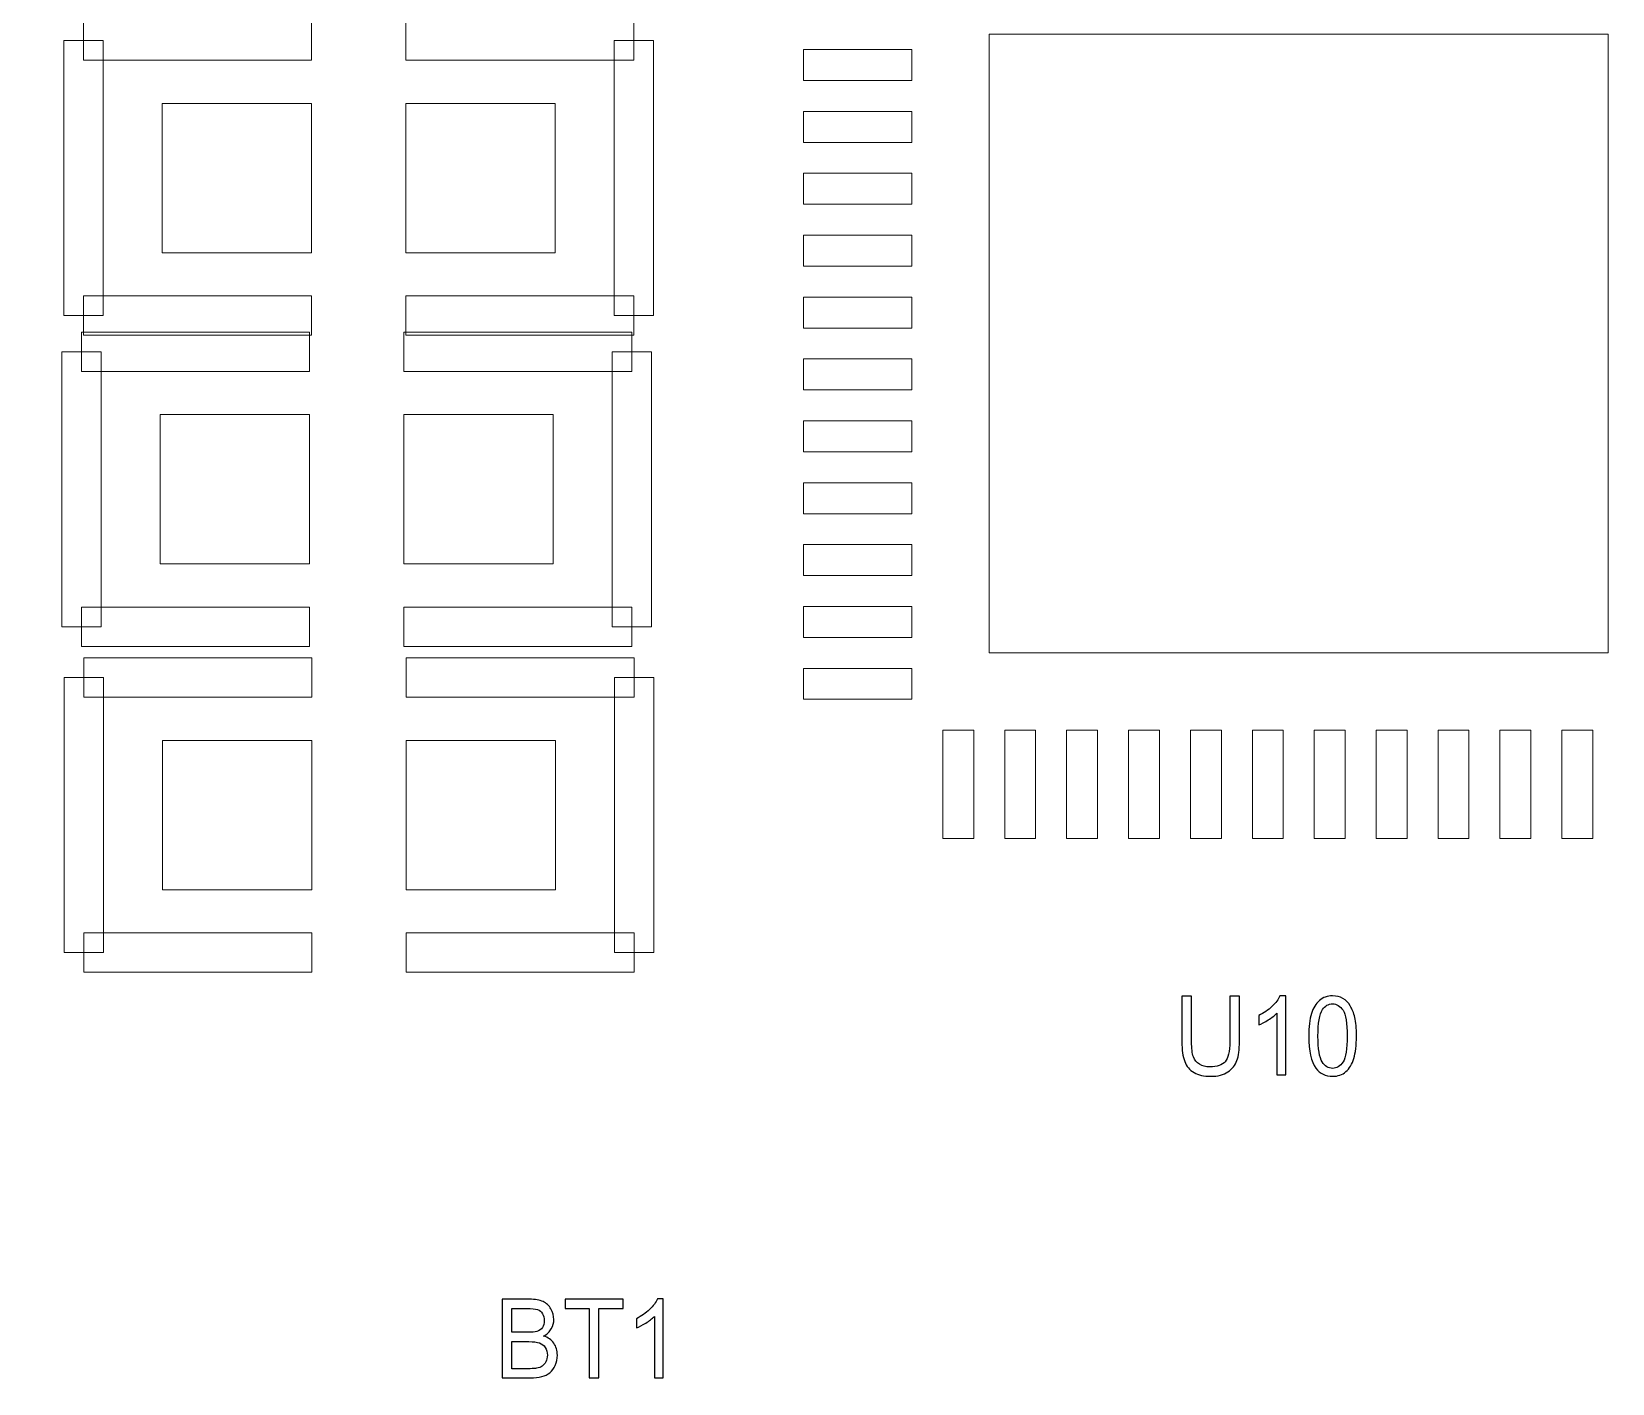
# Model space of a CAD drawing. Header units: millimetres. Extents: x -86 to 67, y -55 to 52.
# Drawn here: x 32.57 to 42.78, y -3.05 to 5.68 of the extents above; entities that cross this region are included whole.
import ezdxf

# ---------------------------------------------------------------- set-up
doc = ezdxf.new("R2010")
doc.units = ezdxf.units.MM
doc.header["$MEASUREMENT"] = 0
for name, color, linetype in [('BG_OUTLINE', 7, 'Continuous'), ('PG_SILKSCREEN_TOP', 7, 'Continuous'), ('PIN_TOP', 7, 'Continuous'), ('RD_SILKSCREEN_TOP', 7, 'Continuous')]:
    doc.layers.add(name, color=color, linetype=linetype)

msp = doc.modelspace()

# ---------------------------------------------------------------- linework, layer by layer
at = {"layer": 'BG_OUTLINE', "color": 3, "lineweight": 9}
msp.add_open_spline([(-60.0926, 34.7331), (-60.0926, 34.7331), (63.7724, 34.7331), (63.7724, 34.7331), (63.7724, 34.7331), (64.585, 34.7336), (65.3646, 34.4113), (65.9396, 33.837), (65.9396, 33.837), (66.5146, 33.2627), (66.8379, 32.4797), (66.8384, 31.667), (66.8384, 31.667), (66.8384, 31.667), (66.8412, -52.28), (66.8412, -52.28), (66.8412, -52.28), (66.8412, -52.28), (66.8384, -52.1933), (66.8384, -52.1933), (66.8384, -52.1933), (66.8389, -53.006), (66.5166, -53.7856), (65.9424, -54.3606), (65.9424, -54.3606), (65.3681, -54.9356), (64.585, -55.2589), (63.7724, -55.2594), (63.7724, -55.2594), (63.7724, -55.2594), (-60.1869, -55.2594), (-60.1869, -55.2594), (-60.1869, -55.2594), (-60.1869, -55.2594), (-60.0853, -55.2518), (-60.0853, -55.2518), (-60.0853, -55.2518), (-60.8979, -55.2523), (-61.6775, -54.9299), (-62.2525, -54.3557), (-62.2525, -54.3557), (-62.8275, -53.7814), (-63.1508, -52.9984), (-63.1513, -52.1857), (-63.1513, -52.1857), (-63.1513, -52.1857), (-63.1587, 31.667), (-63.1587, 31.667), (-63.1587, 31.667), (-63.1592, 32.4797), (-62.8369, 33.2593), (-62.2626, 33.8343), (-62.2626, 33.8343), (-61.6883, 34.4093), (-60.9053, 34.7326), (-60.0926, 34.7331)], degree=3, knots=[0, 0, 0, 0, 0.0714286, 0.0714286, 0.0714286, 0.0714286, 0.1428571, 0.1428571, 0.1428571, 0.1428571, 0.2142857, 0.2142857, 0.2142857, 0.2142857, 0.2857143, 0.2857143, 0.2857143, 0.2857143, 0.3571429, 0.3571429, 0.3571429, 0.3571429, 0.4285714, 0.4285714, 0.4285714, 0.4285714, 0.5, 0.5, 0.5, 0.5, 0.5714286, 0.5714286, 0.5714286, 0.5714286, 0.6428571, 0.6428571, 0.6428571, 0.6428571, 0.7142857, 0.7142857, 0.7142857, 0.7142857, 0.7857143, 0.7857143, 0.7857143, 0.7857143, 0.8571429, 0.8571429, 0.8571429, 0.8571429, 0.9285714, 0.9285714, 0.9285714, 0.9285714, 1, 1, 1, 1], dxfattribs=at)
at = {"layer": 'PG_SILKSCREEN_TOP', "color": 6, "lineweight": 9}
for points in [[(32.9016, 5.5), (32.9016, 5.5), (32.9016, 5.754), (32.9016, 5.754), (32.9016, 5.754), (32.9016, 5.754), (34.3748, 5.754), (34.3748, 5.754), (34.3748, 5.754), (34.3748, 5.754), (34.3748, 5.5), (34.3748, 5.5), (34.3748, 5.5), (34.3748, 5.5), (32.9016, 5.5), (32.9016, 5.5)], [(36.4576, 5.754), (36.4576, 5.754), (36.4576, 5.5), (36.4576, 5.5), (36.4576, 5.5), (36.4576, 5.5), (34.9844, 5.5), (34.9844, 5.5), (34.9844, 5.5), (34.9844, 5.5), (34.9844, 5.754), (34.9844, 5.754), (34.9844, 5.754), (34.9844, 5.754), (36.4576, 5.754), (36.4576, 5.754)], [(33.0286, 3.849), (33.0286, 3.849), (32.7746, 3.849), (32.7746, 3.849), (32.7746, 3.849), (32.7746, 3.849), (32.7746, 5.627), (32.7746, 5.627), (32.7746, 5.627), (32.7746, 5.627), (33.0286, 5.627), (33.0286, 5.627), (33.0286, 5.627), (33.0286, 5.627), (33.0286, 3.849), (33.0286, 3.849)], [(36.5846, 3.849), (36.5846, 3.849), (36.3306, 3.849), (36.3306, 3.849), (36.3306, 3.849), (36.3306, 3.849), (36.3306, 5.627), (36.3306, 5.627), (36.3306, 5.627), (36.3306, 5.627), (36.5846, 5.627), (36.5846, 5.627), (36.5846, 5.627), (36.5846, 5.627), (36.5846, 3.849), (36.5846, 3.849)], [(34.3748, 3.976), (34.3748, 3.976), (34.3748, 3.722), (34.3748, 3.722), (34.3748, 3.722), (34.3748, 3.722), (32.9016, 3.722), (32.9016, 3.722), (32.9016, 3.722), (32.9016, 3.722), (32.9016, 3.976), (32.9016, 3.976), (32.9016, 3.976), (32.9016, 3.976), (34.3748, 3.976), (34.3748, 3.976)], [(34.9844, 3.722), (34.9844, 3.722), (34.9844, 3.976), (34.9844, 3.976), (34.9844, 3.976), (34.9844, 3.976), (36.4576, 3.976), (36.4576, 3.976), (36.4576, 3.976), (36.4576, 3.976), (36.4576, 3.722), (36.4576, 3.722), (36.4576, 3.722), (36.4576, 3.722), (34.9844, 3.722), (34.9844, 3.722)], [(32.8889, 3.4883), (32.8889, 3.4883), (32.8889, 3.7423), (32.8889, 3.7423), (32.8889, 3.7423), (32.8889, 3.7423), (34.3621, 3.7423), (34.3621, 3.7423), (34.3621, 3.7423), (34.3621, 3.7423), (34.3621, 3.4883), (34.3621, 3.4883), (34.3621, 3.4883), (34.3621, 3.4883), (32.8889, 3.4883), (32.8889, 3.4883)], [(36.4449, 3.7423), (36.4449, 3.7423), (36.4449, 3.4883), (36.4449, 3.4883), (36.4449, 3.4883), (36.4449, 3.4883), (34.9717, 3.4883), (34.9717, 3.4883), (34.9717, 3.4883), (34.9717, 3.4883), (34.9717, 3.7423), (34.9717, 3.7423), (34.9717, 3.7423), (34.9717, 3.7423), (36.4449, 3.7423), (36.4449, 3.7423)], [(33.0159, 1.8373), (33.0159, 1.8373), (32.7619, 1.8373), (32.7619, 1.8373), (32.7619, 1.8373), (32.7619, 1.8373), (32.7619, 3.6153), (32.7619, 3.6153), (32.7619, 3.6153), (32.7619, 3.6153), (33.0159, 3.6153), (33.0159, 3.6153), (33.0159, 3.6153), (33.0159, 3.6153), (33.0159, 1.8373), (33.0159, 1.8373)], [(36.5719, 1.8373), (36.5719, 1.8373), (36.3179, 1.8373), (36.3179, 1.8373), (36.3179, 1.8373), (36.3179, 1.8373), (36.3179, 3.6153), (36.3179, 3.6153), (36.3179, 3.6153), (36.3179, 3.6153), (36.5719, 3.6153), (36.5719, 3.6153), (36.5719, 3.6153), (36.5719, 3.6153), (36.5719, 1.8373), (36.5719, 1.8373)], [(34.3621, 1.9643), (34.3621, 1.9643), (34.3621, 1.7103), (34.3621, 1.7103), (34.3621, 1.7103), (34.3621, 1.7103), (32.8889, 1.7103), (32.8889, 1.7103), (32.8889, 1.7103), (32.8889, 1.7103), (32.8889, 1.9643), (32.8889, 1.9643), (32.8889, 1.9643), (32.8889, 1.9643), (34.3621, 1.9643), (34.3621, 1.9643)], [(34.9717, 1.7103), (34.9717, 1.7103), (34.9717, 1.9643), (34.9717, 1.9643), (34.9717, 1.9643), (34.9717, 1.9643), (36.4449, 1.9643), (36.4449, 1.9643), (36.4449, 1.9643), (36.4449, 1.9643), (36.4449, 1.7103), (36.4449, 1.7103), (36.4449, 1.7103), (36.4449, 1.7103), (34.9717, 1.7103), (34.9717, 1.7103)], [(32.9041, 1.3826), (32.9041, 1.3826), (32.9041, 1.6366), (32.9041, 1.6366), (32.9041, 1.6366), (32.9041, 1.6366), (34.3773, 1.6366), (34.3773, 1.6366), (34.3773, 1.6366), (34.3773, 1.6366), (34.3773, 1.3826), (34.3773, 1.3826), (34.3773, 1.3826), (34.3773, 1.3826), (32.9041, 1.3826), (32.9041, 1.3826)], [(36.4601, 1.6366), (36.4601, 1.6366), (36.4601, 1.3826), (36.4601, 1.3826), (36.4601, 1.3826), (36.4601, 1.3826), (34.9869, 1.3826), (34.9869, 1.3826), (34.9869, 1.3826), (34.9869, 1.3826), (34.9869, 1.6366), (34.9869, 1.6366), (34.9869, 1.6366), (34.9869, 1.6366), (36.4601, 1.6366), (36.4601, 1.6366)], [(33.0311, -0.2684), (33.0311, -0.2684), (32.7771, -0.2684), (32.7771, -0.2684), (32.7771, -0.2684), (32.7771, -0.2684), (32.7771, 1.5096), (32.7771, 1.5096), (32.7771, 1.5096), (32.7771, 1.5096), (33.0311, 1.5096), (33.0311, 1.5096), (33.0311, 1.5096), (33.0311, 1.5096), (33.0311, -0.2684), (33.0311, -0.2684)], [(36.5871, -0.2684), (36.5871, -0.2684), (36.3331, -0.2684), (36.3331, -0.2684), (36.3331, -0.2684), (36.3331, -0.2684), (36.3331, 1.5096), (36.3331, 1.5096), (36.3331, 1.5096), (36.3331, 1.5096), (36.5871, 1.5096), (36.5871, 1.5096), (36.5871, 1.5096), (36.5871, 1.5096), (36.5871, -0.2684), (36.5871, -0.2684)], [(34.3773, -0.1414), (34.3773, -0.1414), (34.3773, -0.3954), (34.3773, -0.3954), (34.3773, -0.3954), (34.3773, -0.3954), (32.9041, -0.3954), (32.9041, -0.3954), (32.9041, -0.3954), (32.9041, -0.3954), (32.9041, -0.1414), (32.9041, -0.1414), (32.9041, -0.1414), (32.9041, -0.1414), (34.3773, -0.1414), (34.3773, -0.1414)], [(34.9869, -0.3954), (34.9869, -0.3954), (34.9869, -0.1414), (34.9869, -0.1414), (34.9869, -0.1414), (34.9869, -0.1414), (36.4601, -0.1414), (36.4601, -0.1414), (36.4601, -0.1414), (36.4601, -0.1414), (36.4601, -0.3954), (36.4601, -0.3954), (36.4601, -0.3954), (36.4601, -0.3954), (34.9869, -0.3954), (34.9869, -0.3954)]]:
    msp.add_open_spline(points, degree=3, knots=[0, 0, 0, 0, 0.25, 0.25, 0.25, 0.25, 0.5, 0.5, 0.5, 0.5, 0.75, 0.75, 0.75, 0.75, 1, 1, 1, 1], dxfattribs=at)
at = {"layer": 'PIN_TOP', "lineweight": 9}
for points in [[(38.7545, 5.6686), (38.7545, 5.6686), (42.7545, 5.6686), (42.7545, 5.6686), (42.7545, 5.6686), (42.7545, 5.6686), (42.7545, 1.6686), (42.7545, 1.6686), (42.7545, 1.6686), (42.7545, 1.6686), (38.7545, 1.6686), (38.7545, 1.6686), (38.7545, 1.6686), (38.7545, 1.6686), (38.7545, 5.6686), (38.7545, 5.6686)], [(37.5546, 5.5687), (37.5546, 5.5687), (38.2546, 5.5687), (38.2546, 5.5687), (38.2546, 5.5687), (38.2546, 5.5687), (38.2546, 5.3688), (38.2546, 5.3688), (38.2546, 5.3688), (38.2546, 5.3688), (37.5546, 5.3688), (37.5546, 5.3688), (37.5546, 5.3688), (37.5546, 5.3688), (37.5546, 5.5687), (37.5546, 5.5687)], [(34.3748, 5.2206), (34.3748, 5.2206), (34.3748, 4.2554), (34.3748, 4.2554), (34.3748, 4.2554), (34.3748, 4.2554), (33.4096, 4.2554), (33.4096, 4.2554), (33.4096, 4.2554), (33.4096, 4.2554), (33.4096, 5.2206), (33.4096, 5.2206), (33.4096, 5.2206), (33.4096, 5.2206), (34.3748, 5.2206), (34.3748, 5.2206)], [(35.9496, 5.2206), (35.9496, 5.2206), (35.9496, 4.2554), (35.9496, 4.2554), (35.9496, 4.2554), (35.9496, 4.2554), (34.9844, 4.2554), (34.9844, 4.2554), (34.9844, 4.2554), (34.9844, 4.2554), (34.9844, 5.2206), (34.9844, 5.2206), (34.9844, 5.2206), (34.9844, 5.2206), (35.9496, 5.2206), (35.9496, 5.2206)], [(37.5546, 5.1686), (37.5546, 5.1686), (38.2546, 5.1686), (38.2546, 5.1686), (38.2546, 5.1686), (38.2546, 5.1686), (38.2546, 4.9687), (38.2546, 4.9687), (38.2546, 4.9687), (38.2546, 4.9687), (37.5546, 4.9687), (37.5546, 4.9687), (37.5546, 4.9687), (37.5546, 4.9687), (37.5546, 5.1686), (37.5546, 5.1686)], [(37.5546, 4.7686), (37.5546, 4.7686), (38.2546, 4.7686), (38.2546, 4.7686), (38.2546, 4.7686), (38.2546, 4.7686), (38.2546, 4.5687), (38.2546, 4.5687), (38.2546, 4.5687), (38.2546, 4.5687), (37.5546, 4.5687), (37.5546, 4.5687), (37.5546, 4.5687), (37.5546, 4.5687), (37.5546, 4.7686), (37.5546, 4.7686)], [(37.5546, 4.3685), (37.5546, 4.3685), (38.2546, 4.3685), (38.2546, 4.3685), (38.2546, 4.3685), (38.2546, 4.3685), (38.2546, 4.1686), (38.2546, 4.1686), (38.2546, 4.1686), (38.2546, 4.1686), (37.5546, 4.1686), (37.5546, 4.1686), (37.5546, 4.1686), (37.5546, 4.1686), (37.5546, 4.3685), (37.5546, 4.3685)], [(37.5546, 3.9685), (37.5546, 3.9685), (38.2546, 3.9685), (38.2546, 3.9685), (38.2546, 3.9685), (38.2546, 3.9685), (38.2546, 3.7686), (38.2546, 3.7686), (38.2546, 3.7686), (38.2546, 3.7686), (37.5546, 3.7686), (37.5546, 3.7686), (37.5546, 3.7686), (37.5546, 3.7686), (37.5546, 3.9685), (37.5546, 3.9685)], [(37.5546, 3.5687), (37.5546, 3.5687), (38.2546, 3.5687), (38.2546, 3.5687), (38.2546, 3.5687), (38.2546, 3.5687), (38.2546, 3.3688), (38.2546, 3.3688), (38.2546, 3.3688), (38.2546, 3.3688), (37.5546, 3.3688), (37.5546, 3.3688), (37.5546, 3.3688), (37.5546, 3.3688), (37.5546, 3.5687), (37.5546, 3.5687)], [(34.3621, 3.2089), (34.3621, 3.2089), (34.3621, 2.2437), (34.3621, 2.2437), (34.3621, 2.2437), (34.3621, 2.2437), (33.3969, 2.2437), (33.3969, 2.2437), (33.3969, 2.2437), (33.3969, 2.2437), (33.3969, 3.2089), (33.3969, 3.2089), (33.3969, 3.2089), (33.3969, 3.2089), (34.3621, 3.2089), (34.3621, 3.2089)], [(35.9369, 3.2089), (35.9369, 3.2089), (35.9369, 2.2437), (35.9369, 2.2437), (35.9369, 2.2437), (35.9369, 2.2437), (34.9717, 2.2437), (34.9717, 2.2437), (34.9717, 2.2437), (34.9717, 2.2437), (34.9717, 3.2089), (34.9717, 3.2089), (34.9717, 3.2089), (34.9717, 3.2089), (35.9369, 3.2089), (35.9369, 3.2089)], [(37.5546, 3.1686), (37.5546, 3.1686), (38.2546, 3.1686), (38.2546, 3.1686), (38.2546, 3.1686), (38.2546, 3.1686), (38.2546, 2.9687), (38.2546, 2.9687), (38.2546, 2.9687), (38.2546, 2.9687), (37.5546, 2.9687), (37.5546, 2.9687), (37.5546, 2.9687), (37.5546, 2.9687), (37.5546, 3.1686), (37.5546, 3.1686)], [(37.5546, 2.7686), (37.5546, 2.7686), (38.2546, 2.7686), (38.2546, 2.7686), (38.2546, 2.7686), (38.2546, 2.7686), (38.2546, 2.5687), (38.2546, 2.5687), (38.2546, 2.5687), (38.2546, 2.5687), (37.5546, 2.5687), (37.5546, 2.5687), (37.5546, 2.5687), (37.5546, 2.5687), (37.5546, 2.7686), (37.5546, 2.7686)], [(37.5546, 2.3685), (37.5546, 2.3685), (38.2546, 2.3685), (38.2546, 2.3685), (38.2546, 2.3685), (38.2546, 2.3685), (38.2546, 2.1686), (38.2546, 2.1686), (38.2546, 2.1686), (38.2546, 2.1686), (37.5546, 2.1686), (37.5546, 2.1686), (37.5546, 2.1686), (37.5546, 2.1686), (37.5546, 2.3685), (37.5546, 2.3685)], [(37.5546, 1.9685), (37.5546, 1.9685), (38.2546, 1.9685), (38.2546, 1.9685), (38.2546, 1.9685), (38.2546, 1.9685), (38.2546, 1.7686), (38.2546, 1.7686), (38.2546, 1.7686), (38.2546, 1.7686), (37.5546, 1.7686), (37.5546, 1.7686), (37.5546, 1.7686), (37.5546, 1.7686), (37.5546, 1.9685), (37.5546, 1.9685)], [(37.5546, 1.5687), (37.5546, 1.5687), (38.2546, 1.5687), (38.2546, 1.5687), (38.2546, 1.5687), (38.2546, 1.5687), (38.2546, 1.3688), (38.2546, 1.3688), (38.2546, 1.3688), (38.2546, 1.3688), (37.5546, 1.3688), (37.5546, 1.3688), (37.5546, 1.3688), (37.5546, 1.3688), (37.5546, 1.5687), (37.5546, 1.5687)], [(38.4547, 1.1688), (38.4547, 1.1688), (38.6546, 1.1688), (38.6546, 1.1688), (38.6546, 1.1688), (38.6546, 1.1688), (38.6546, 0.4687), (38.6546, 0.4687), (38.6546, 0.4687), (38.6546, 0.4687), (38.4547, 0.4687), (38.4547, 0.4687), (38.4547, 0.4687), (38.4547, 0.4687), (38.4547, 1.1688), (38.4547, 1.1688)], [(38.8545, 1.1688), (38.8545, 1.1688), (39.0544, 1.1688), (39.0544, 1.1688), (39.0544, 1.1688), (39.0544, 1.1688), (39.0544, 0.4687), (39.0544, 0.4687), (39.0544, 0.4687), (39.0544, 0.4687), (38.8545, 0.4687), (38.8545, 0.4687), (38.8545, 0.4687), (38.8545, 0.4687), (38.8545, 1.1688), (38.8545, 1.1688)], [(39.2545, 1.1688), (39.2545, 1.1688), (39.4544, 1.1688), (39.4544, 1.1688), (39.4544, 1.1688), (39.4544, 1.1688), (39.4544, 0.4687), (39.4544, 0.4687), (39.4544, 0.4687), (39.4544, 0.4687), (39.2545, 0.4687), (39.2545, 0.4687), (39.2545, 0.4687), (39.2545, 0.4687), (39.2545, 1.1688), (39.2545, 1.1688)], [(39.6546, 1.1688), (39.6546, 1.1688), (39.8545, 1.1688), (39.8545, 1.1688), (39.8545, 1.1688), (39.8545, 1.1688), (39.8545, 0.4687), (39.8545, 0.4687), (39.8545, 0.4687), (39.8545, 0.4687), (39.6546, 0.4687), (39.6546, 0.4687), (39.6546, 0.4687), (39.6546, 0.4687), (39.6546, 1.1688), (39.6546, 1.1688)], [(40.0546, 1.1688), (40.0546, 1.1688), (40.2545, 1.1688), (40.2545, 1.1688), (40.2545, 1.1688), (40.2545, 1.1688), (40.2545, 0.4687), (40.2545, 0.4687), (40.2545, 0.4687), (40.2545, 0.4687), (40.0546, 0.4687), (40.0546, 0.4687), (40.0546, 0.4687), (40.0546, 0.4687), (40.0546, 1.1688), (40.0546, 1.1688)], [(40.4547, 1.1688), (40.4547, 1.1688), (40.6546, 1.1688), (40.6546, 1.1688), (40.6546, 1.1688), (40.6546, 1.1688), (40.6546, 0.4687), (40.6546, 0.4687), (40.6546, 0.4687), (40.6546, 0.4687), (40.4547, 0.4687), (40.4547, 0.4687), (40.4547, 0.4687), (40.4547, 0.4687), (40.4547, 1.1688), (40.4547, 1.1688)], [(40.8545, 1.1688), (40.8545, 1.1688), (41.0544, 1.1688), (41.0544, 1.1688), (41.0544, 1.1688), (41.0544, 1.1688), (41.0544, 0.4687), (41.0544, 0.4687), (41.0544, 0.4687), (41.0544, 0.4687), (40.8545, 0.4687), (40.8545, 0.4687), (40.8545, 0.4687), (40.8545, 0.4687), (40.8545, 1.1688), (40.8545, 1.1688)], [(41.2545, 1.1688), (41.2545, 1.1688), (41.4544, 1.1688), (41.4544, 1.1688), (41.4544, 1.1688), (41.4544, 1.1688), (41.4544, 0.4687), (41.4544, 0.4687), (41.4544, 0.4687), (41.4544, 0.4687), (41.2545, 0.4687), (41.2545, 0.4687), (41.2545, 0.4687), (41.2545, 0.4687), (41.2545, 1.1688), (41.2545, 1.1688)], [(41.6546, 1.1688), (41.6546, 1.1688), (41.8545, 1.1688), (41.8545, 1.1688), (41.8545, 1.1688), (41.8545, 1.1688), (41.8545, 0.4687), (41.8545, 0.4687), (41.8545, 0.4687), (41.8545, 0.4687), (41.6546, 0.4687), (41.6546, 0.4687), (41.6546, 0.4687), (41.6546, 0.4687), (41.6546, 1.1688), (41.6546, 1.1688)], [(42.0546, 1.1688), (42.0546, 1.1688), (42.2545, 1.1688), (42.2545, 1.1688), (42.2545, 1.1688), (42.2545, 1.1688), (42.2545, 0.4687), (42.2545, 0.4687), (42.2545, 0.4687), (42.2545, 0.4687), (42.0546, 0.4687), (42.0546, 0.4687), (42.0546, 0.4687), (42.0546, 0.4687), (42.0546, 1.1688), (42.0546, 1.1688)], [(42.4547, 1.1688), (42.4547, 1.1688), (42.6546, 1.1688), (42.6546, 1.1688), (42.6546, 1.1688), (42.6546, 1.1688), (42.6546, 0.4687), (42.6546, 0.4687), (42.6546, 0.4687), (42.6546, 0.4687), (42.4547, 0.4687), (42.4547, 0.4687), (42.4547, 0.4687), (42.4547, 0.4687), (42.4547, 1.1688), (42.4547, 1.1688)], [(34.3773, 1.1032), (34.3773, 1.1032), (34.3773, 0.138), (34.3773, 0.138), (34.3773, 0.138), (34.3773, 0.138), (33.4121, 0.138), (33.4121, 0.138), (33.4121, 0.138), (33.4121, 0.138), (33.4121, 1.1032), (33.4121, 1.1032), (33.4121, 1.1032), (33.4121, 1.1032), (34.3773, 1.1032), (34.3773, 1.1032)], [(35.9521, 1.1032), (35.9521, 1.1032), (35.9521, 0.138), (35.9521, 0.138), (35.9521, 0.138), (35.9521, 0.138), (34.9869, 0.138), (34.9869, 0.138), (34.9869, 0.138), (34.9869, 0.138), (34.9869, 1.1032), (34.9869, 1.1032), (34.9869, 1.1032), (34.9869, 1.1032), (35.9521, 1.1032), (35.9521, 1.1032)]]:
    msp.add_open_spline(points, degree=3, knots=[0, 0, 0, 0, 0.25, 0.25, 0.25, 0.25, 0.5, 0.5, 0.5, 0.5, 0.75, 0.75, 0.75, 0.75, 1, 1, 1, 1], dxfattribs=at)
at = {"layer": 'RD_SILKSCREEN_TOP', "color": 8}
for points, knots in [([(40.3086, -0.55), (40.3086, -0.55), (40.3713, -0.55), (40.3713, -0.55), (40.3713, -0.55), (40.3713, -0.55), (40.3713, -0.8442), (40.3713, -0.8442), (40.3713, -0.8442), (40.3713, -0.8953), (40.3658, -0.9359), (40.355, -0.9661), (40.355, -0.9661), (40.3443, -0.9962), (40.325, -1.0206), (40.2968, -1.0394), (40.2968, -1.0394), (40.2688, -1.0584), (40.232, -1.0678), (40.1864, -1.0678), (40.1864, -1.0678), (40.1422, -1.0678), (40.1059, -1.0596), (40.0778, -1.0431), (40.0778, -1.0431), (40.0496, -1.0267), (40.0295, -1.0029), (40.0175, -0.9717), (40.0175, -0.9717), (40.0053, -0.9406), (39.9994, -0.8981), (39.9994, -0.8442), (39.9994, -0.8442), (39.9994, -0.8442), (39.9994, -0.55), (39.9994, -0.55), (39.9994, -0.55), (39.9994, -0.55), (40.062, -0.55), (40.062, -0.55), (40.062, -0.55), (40.062, -0.55), (40.062, -0.8438), (40.062, -0.8438), (40.062, -0.8438), (40.062, -0.8881), (40.0658, -0.9207), (40.0734, -0.9415), (40.0734, -0.9415), (40.081, -0.9625), (40.0942, -0.9786), (40.1127, -0.99), (40.1127, -0.99), (40.1314, -1.0014), (40.1541, -1.0071), (40.1809, -1.0071), (40.1809, -1.0071), (40.227, -1.0071), (40.2598, -0.9958), (40.2794, -0.9733), (40.2794, -0.9733), (40.2989, -0.9509), (40.3086, -0.9077), (40.3086, -0.8438), (40.3086, -0.8438), (40.3086, -0.8438), (40.3086, -0.55), (40.3086, -0.55)], [0, 0, 0, 0, 0.0588235, 0.0588235, 0.0588235, 0.0588235, 0.1176471, 0.1176471, 0.1176471, 0.1176471, 0.1764706, 0.1764706, 0.1764706, 0.1764706, 0.2352941, 0.2352941, 0.2352941, 0.2352941, 0.2941176, 0.2941176, 0.2941176, 0.2941176, 0.3529412, 0.3529412, 0.3529412, 0.3529412, 0.4117647, 0.4117647, 0.4117647, 0.4117647, 0.4705882, 0.4705882, 0.4705882, 0.4705882, 0.5294118, 0.5294118, 0.5294118, 0.5294118, 0.5882353, 0.5882353, 0.5882353, 0.5882353, 0.6470588, 0.6470588, 0.6470588, 0.6470588, 0.7058824, 0.7058824, 0.7058824, 0.7058824, 0.7647059, 0.7647059, 0.7647059, 0.7647059, 0.8235294, 0.8235294, 0.8235294, 0.8235294, 0.8823529, 0.8823529, 0.8823529, 0.8823529, 0.9411765, 0.9411765, 0.9411765, 0.9411765, 1, 1, 1, 1]), ([(40.6704, -1.0591), (40.6704, -1.0591), (40.6124, -1.0591), (40.6124, -1.0591), (40.6124, -1.0591), (40.6124, -1.0591), (40.6124, -0.6608), (40.6124, -0.6608), (40.6124, -0.6608), (40.5984, -0.6752), (40.5801, -0.6895), (40.5575, -0.7039), (40.5575, -0.7039), (40.5347, -0.7182), (40.5143, -0.729), (40.4963, -0.7361), (40.4963, -0.7361), (40.4963, -0.7361), (40.4963, -0.6758), (40.4963, -0.6758), (40.4963, -0.6758), (40.5288, -0.6593), (40.5572, -0.6394), (40.5814, -0.616), (40.5814, -0.616), (40.6057, -0.5926), (40.6229, -0.5699), (40.633, -0.5479), (40.633, -0.5479), (40.633, -0.5479), (40.6704, -0.5479), (40.6704, -0.5479), (40.6704, -0.5479), (40.6704, -0.5479), (40.6704, -1.0591), (40.6704, -1.0591)], [0, 0, 0, 0, 0.1111111, 0.1111111, 0.1111111, 0.1111111, 0.2222222, 0.2222222, 0.2222222, 0.2222222, 0.3333333, 0.3333333, 0.3333333, 0.3333333, 0.4444444, 0.4444444, 0.4444444, 0.4444444, 0.5555556, 0.5555556, 0.5555556, 0.5555556, 0.6666667, 0.6666667, 0.6666667, 0.6666667, 0.7777778, 0.7777778, 0.7777778, 0.7777778, 0.8888889, 0.8888889, 0.8888889, 0.8888889, 1, 1, 1, 1]), ([(40.8191, -0.808), (40.8191, -0.7478), (40.8248, -0.6994), (40.8364, -0.6627), (40.8364, -0.6627), (40.8479, -0.626), (40.865, -0.5976), (40.8877, -0.5777), (40.8877, -0.5777), (40.9104, -0.5578), (40.9389, -0.5479), (40.9732, -0.5479), (40.9732, -0.5479), (40.9986, -0.5479), (41.0209, -0.5534), (41.04, -0.5645), (41.04, -0.5645), (41.0591, -0.5754), (41.0749, -0.5912), (41.0874, -0.612), (41.0874, -0.612), (41.0999, -0.6327), (41.1096, -0.658), (41.1167, -0.6877), (41.1167, -0.6877), (41.1238, -0.7175), (41.1274, -0.7576), (41.1274, -0.808), (41.1274, -0.808), (41.1274, -0.8678), (41.1217, -0.9159), (41.1104, -0.9527), (41.1104, -0.9527), (41.0989, -0.9894), (41.0819, -1.0177), (41.0591, -1.0378), (41.0591, -1.0378), (41.0365, -1.0578), (41.0079, -1.0678), (40.9732, -1.0678), (40.9732, -1.0678), (40.9276, -1.0678), (40.8919, -1.0502), (40.8659, -1.015), (40.8659, -1.015), (40.8347, -0.9727), (40.8191, -0.9036), (40.8191, -0.808)], [0, 0, 0, 0, 0.0833333, 0.0833333, 0.0833333, 0.0833333, 0.1666667, 0.1666667, 0.1666667, 0.1666667, 0.25, 0.25, 0.25, 0.25, 0.3333333, 0.3333333, 0.3333333, 0.3333333, 0.4166667, 0.4166667, 0.4166667, 0.4166667, 0.5, 0.5, 0.5, 0.5, 0.5833333, 0.5833333, 0.5833333, 0.5833333, 0.6666667, 0.6666667, 0.6666667, 0.6666667, 0.75, 0.75, 0.75, 0.75, 0.8333333, 0.8333333, 0.8333333, 0.8333333, 0.9166667, 0.9166667, 0.9166667, 0.9166667, 1, 1, 1, 1]), ([(40.8788, -0.808), (40.8788, -0.8916), (40.8879, -0.9472), (40.9061, -0.9749), (40.9061, -0.9749), (40.9242, -1.0026), (40.9466, -1.0164), (40.9732, -1.0164), (40.9732, -1.0164), (41, -1.0164), (41.0223, -1.0024), (41.0405, -0.9747), (41.0405, -0.9747), (41.0586, -0.947), (41.0678, -0.8914), (41.0678, -0.808), (41.0678, -0.808), (41.0678, -0.7242), (41.0586, -0.6685), (41.0405, -0.641), (41.0405, -0.641), (41.0223, -0.6134), (40.9997, -0.5997), (40.9727, -0.5997), (40.9727, -0.5997), (40.9459, -0.5997), (40.9247, -0.6119), (40.9087, -0.6362), (40.9087, -0.6362), (40.8887, -0.6671), (40.8788, -0.7245), (40.8788, -0.808)], [0, 0, 0, 0, 0.125, 0.125, 0.125, 0.125, 0.25, 0.25, 0.25, 0.25, 0.375, 0.375, 0.375, 0.375, 0.5, 0.5, 0.5, 0.5, 0.625, 0.625, 0.625, 0.625, 0.75, 0.75, 0.75, 0.75, 0.875, 0.875, 0.875, 0.875, 1, 1, 1, 1]), ([(35.6067, -3.0177), (35.6067, -3.0177), (35.6067, -2.5086), (35.6067, -2.5086), (35.6067, -2.5086), (35.6067, -2.5086), (35.7841, -2.5086), (35.7841, -2.5086), (35.7841, -2.5086), (35.8203, -2.5086), (35.8492, -2.5138), (35.871, -2.524), (35.871, -2.524), (35.8929, -2.5343), (35.91, -2.5502), (35.9223, -2.5717), (35.9223, -2.5717), (35.9346, -2.593), (35.9409, -2.6154), (35.9409, -2.6389), (35.9409, -2.6389), (35.9409, -2.6606), (35.9354, -2.6811), (35.9243, -2.7003), (35.9243, -2.7003), (35.9135, -2.7195), (35.8969, -2.735), (35.8748, -2.7469), (35.8748, -2.7469), (35.9034, -2.7559), (35.9253, -2.7713), (35.9407, -2.793), (35.9407, -2.793), (35.9561, -2.8148), (35.9638, -2.8405), (35.9638, -2.8701), (35.9638, -2.8701), (35.9638, -2.894), (35.9591, -2.9161), (35.9497, -2.9366), (35.9497, -2.9366), (35.9403, -2.9571), (35.9288, -2.9729), (35.915, -2.984), (35.915, -2.984), (35.9012, -2.9952), (35.884, -3.0035), (35.8632, -3.0092), (35.8632, -3.0092), (35.8426, -3.0149), (35.8172, -3.0177), (35.787, -3.0177), (35.787, -3.0177), (35.787, -3.0177), (35.6067, -3.0177), (35.6067, -3.0177)], [0, 0, 0, 0, 0.0714286, 0.0714286, 0.0714286, 0.0714286, 0.1428571, 0.1428571, 0.1428571, 0.1428571, 0.2142857, 0.2142857, 0.2142857, 0.2142857, 0.2857143, 0.2857143, 0.2857143, 0.2857143, 0.3571429, 0.3571429, 0.3571429, 0.3571429, 0.4285714, 0.4285714, 0.4285714, 0.4285714, 0.5, 0.5, 0.5, 0.5, 0.5714286, 0.5714286, 0.5714286, 0.5714286, 0.6428571, 0.6428571, 0.6428571, 0.6428571, 0.7142857, 0.7142857, 0.7142857, 0.7142857, 0.7857143, 0.7857143, 0.7857143, 0.7857143, 0.8571429, 0.8571429, 0.8571429, 0.8571429, 0.9285714, 0.9285714, 0.9285714, 0.9285714, 1, 1, 1, 1]), ([(36.1701, -3.0177), (36.1701, -3.0177), (36.1701, -2.5687), (36.1701, -2.5687), (36.1701, -2.5687), (36.1701, -2.5687), (36.0144, -2.5687), (36.0144, -2.5687), (36.0144, -2.5687), (36.0144, -2.5687), (36.0144, -2.5086), (36.0144, -2.5086), (36.0144, -2.5086), (36.0144, -2.5086), (36.3891, -2.5086), (36.3891, -2.5086), (36.3891, -2.5086), (36.3891, -2.5086), (36.3891, -2.5687), (36.3891, -2.5687), (36.3891, -2.5687), (36.3891, -2.5687), (36.2327, -2.5687), (36.2327, -2.5687), (36.2327, -2.5687), (36.2327, -2.5687), (36.2327, -3.0177), (36.2327, -3.0177), (36.2327, -3.0177), (36.2327, -3.0177), (36.1701, -3.0177), (36.1701, -3.0177)], [0, 0, 0, 0, 0.125, 0.125, 0.125, 0.125, 0.25, 0.25, 0.25, 0.25, 0.375, 0.375, 0.375, 0.375, 0.5, 0.5, 0.5, 0.5, 0.625, 0.625, 0.625, 0.625, 0.75, 0.75, 0.75, 0.75, 0.875, 0.875, 0.875, 0.875, 1, 1, 1, 1]), ([(36.6483, -3.0177), (36.6483, -3.0177), (36.5903, -3.0177), (36.5903, -3.0177), (36.5903, -3.0177), (36.5903, -3.0177), (36.5903, -2.6194), (36.5903, -2.6194), (36.5903, -2.6194), (36.5763, -2.6338), (36.558, -2.6481), (36.5354, -2.6625), (36.5354, -2.6625), (36.5126, -2.6768), (36.4922, -2.6876), (36.4742, -2.6947), (36.4742, -2.6947), (36.4742, -2.6947), (36.4742, -2.6344), (36.4742, -2.6344), (36.4742, -2.6344), (36.5067, -2.6179), (36.5351, -2.598), (36.5593, -2.5746), (36.5593, -2.5746), (36.5836, -2.5512), (36.6008, -2.5285), (36.6109, -2.5065), (36.6109, -2.5065), (36.6109, -2.5065), (36.6483, -2.5065), (36.6483, -2.5065), (36.6483, -2.5065), (36.6483, -2.5065), (36.6483, -3.0177), (36.6483, -3.0177)], [0, 0, 0, 0, 0.1111111, 0.1111111, 0.1111111, 0.1111111, 0.2222222, 0.2222222, 0.2222222, 0.2222222, 0.3333333, 0.3333333, 0.3333333, 0.3333333, 0.4444444, 0.4444444, 0.4444444, 0.4444444, 0.5555556, 0.5555556, 0.5555556, 0.5555556, 0.6666667, 0.6666667, 0.6666667, 0.6666667, 0.7777778, 0.7777778, 0.7777778, 0.7777778, 0.8888889, 0.8888889, 0.8888889, 0.8888889, 1, 1, 1, 1]), ([(35.6694, -2.7226), (35.6694, -2.7226), (35.7716, -2.7226), (35.7716, -2.7226), (35.7716, -2.7226), (35.7993, -2.7226), (35.8191, -2.7205), (35.8312, -2.7166), (35.8312, -2.7166), (35.8471, -2.7115), (35.8591, -2.7031), (35.8671, -2.6913), (35.8671, -2.6913), (35.8751, -2.6794), (35.8792, -2.6646), (35.8792, -2.6468), (35.8792, -2.6468), (35.8792, -2.63), (35.8755, -2.615), (35.868, -2.6022), (35.868, -2.6022), (35.8605, -2.5893), (35.8496, -2.5805), (35.8358, -2.5758), (35.8358, -2.5758), (35.8218, -2.5711), (35.7978, -2.5687), (35.7638, -2.5687), (35.7638, -2.5687), (35.7638, -2.5687), (35.6694, -2.5687), (35.6694, -2.5687), (35.6694, -2.5687), (35.6694, -2.5687), (35.6694, -2.7226), (35.6694, -2.7226)], [0, 0, 0, 0, 0.1111111, 0.1111111, 0.1111111, 0.1111111, 0.2222222, 0.2222222, 0.2222222, 0.2222222, 0.3333333, 0.3333333, 0.3333333, 0.3333333, 0.4444444, 0.4444444, 0.4444444, 0.4444444, 0.5555556, 0.5555556, 0.5555556, 0.5555556, 0.6666667, 0.6666667, 0.6666667, 0.6666667, 0.7777778, 0.7777778, 0.7777778, 0.7777778, 0.8888889, 0.8888889, 0.8888889, 0.8888889, 1, 1, 1, 1]), ([(35.6694, -2.9576), (35.6694, -2.9576), (35.787, -2.9576), (35.787, -2.9576), (35.787, -2.9576), (35.8073, -2.9576), (35.8215, -2.9568), (35.8296, -2.9552), (35.8296, -2.9552), (35.844, -2.9524), (35.856, -2.9478), (35.8657, -2.9412), (35.8657, -2.9412), (35.8754, -2.9348), (35.8833, -2.9254), (35.8896, -2.913), (35.8896, -2.913), (35.8957, -2.9006), (35.8989, -2.8864), (35.8989, -2.8701), (35.8989, -2.8701), (35.8989, -2.8512), (35.8944, -2.8347), (35.8854, -2.8206), (35.8854, -2.8206), (35.8763, -2.8066), (35.8638, -2.7968), (35.8477, -2.7911), (35.8477, -2.7911), (35.8318, -2.7855), (35.8086, -2.7826), (35.7787, -2.7826), (35.7787, -2.7826), (35.7787, -2.7826), (35.6694, -2.7826), (35.6694, -2.7826), (35.6694, -2.7826), (35.6694, -2.7826), (35.6694, -2.9576), (35.6694, -2.9576)], [0, 0, 0, 0, 0.1, 0.1, 0.1, 0.1, 0.2, 0.2, 0.2, 0.2, 0.3, 0.3, 0.3, 0.3, 0.4, 0.4, 0.4, 0.4, 0.5, 0.5, 0.5, 0.5, 0.6, 0.6, 0.6, 0.6, 0.7, 0.7, 0.7, 0.7, 0.8, 0.8, 0.8, 0.8, 0.9, 0.9, 0.9, 0.9, 1, 1, 1, 1])]:
    msp.add_open_spline(points, degree=3, knots=knots, dxfattribs=at)

doc.saveas('drawing.dxf')
